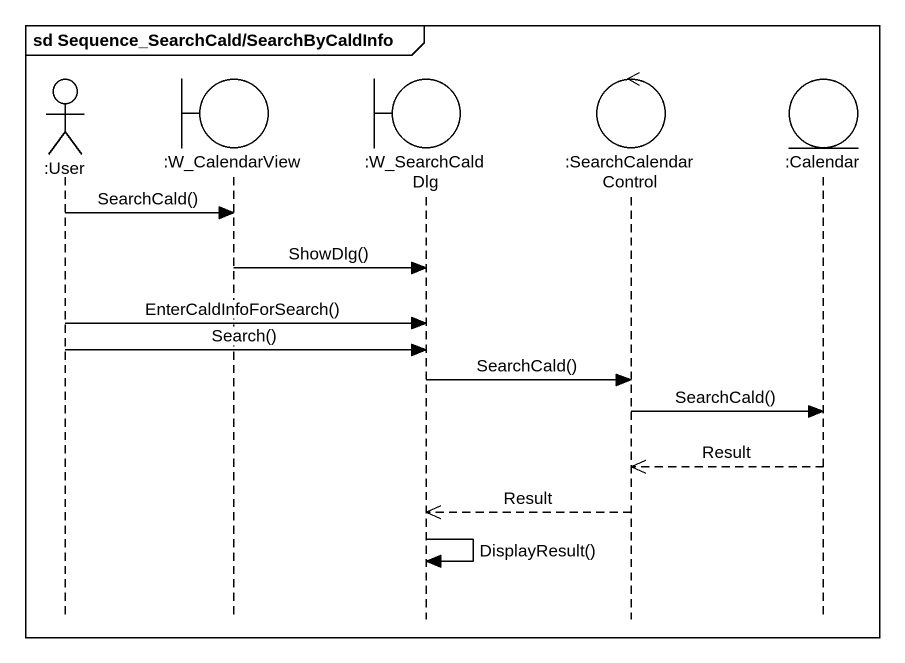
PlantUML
@startuml
mainframe sd Sequence_SearchCald/SearchByCaldInfo
hide footbox
actor ":User" as User
boundary ":W_CalendarView" as W_CalendarView
boundary ":W_SearchCaldDlg" as W_SearchCaldDlg
control ":SearchCalendarControl" as SearchCalendarControl
entity ":Calendar" as Calendar

User -> W_CalendarView : SearchCald()
W_CalendarView -> W_SearchCaldDlg : ShowDlg()
User -> W_SearchCaldDlg : EnterCaldInfoForSearch()
User -> W_SearchCaldDlg : Search()
W_SearchCaldDlg -> SearchCalendarControl : SearchCald()
SearchCalendarControl -> Calendar : SearchCald()
Calendar -->> SearchCalendarControl : Result
SearchCalendarControl -->> W_SearchCaldDlg : Result
W_SearchCaldDlg -> W_SearchCaldDlg : DisplayResult()
@enduml
